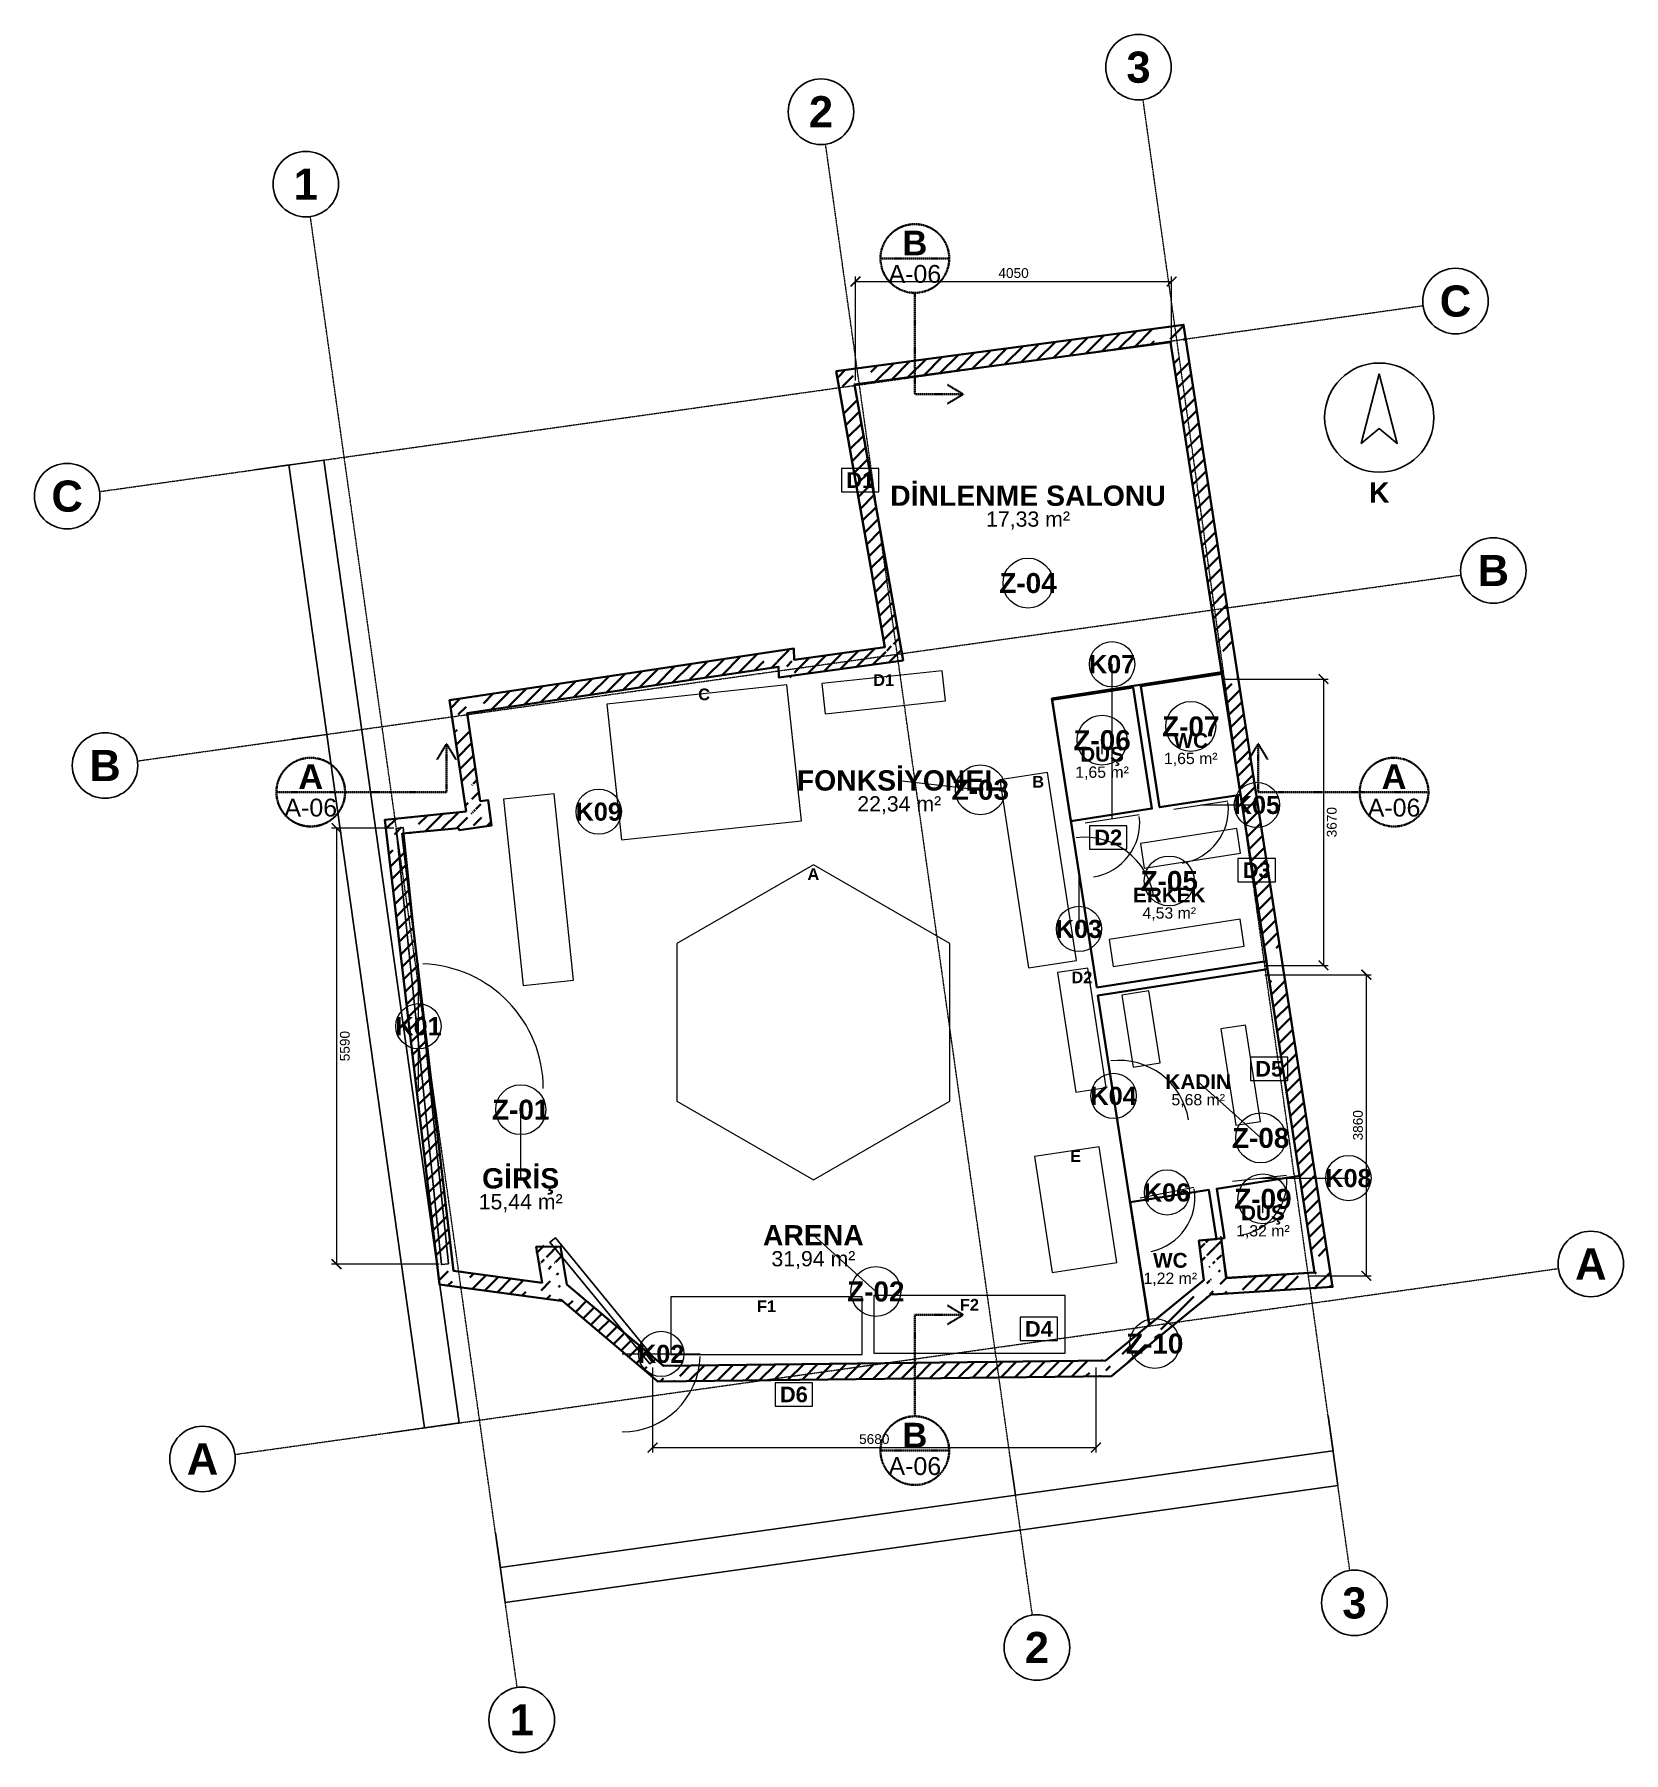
# Model space of a CAD drawing. Header units: millimetres. Extents: x -4681 to 15681, y -5011 to 17012.
import ezdxf
from ezdxf.enums import TextEntityAlignment as Align

# ---------------------------------------------------------------- set-up
doc = ezdxf.new("R2010")
doc.units = ezdxf.units.MM
doc.linetypes.add('DASHDOT', pattern=[3.556, 2.54, -0.508, 0, -0.508])
for name, color, linetype, lineweight in [('A-CEPHE', 5, 'Continuous', 25), ('A-DUVAR-MEVCUT', 8, 'Continuous', 35), ('A-DUVAR-YENI', 1, 'Continuous', 35), ('A-EKIPMAN', 9, 'Continuous', 18), ('A-KAPI', 8, 'Continuous', 18), ('A-KESIT-HAT', 1, 'DASHDOT', 35), ('A-MAHAL', 250, 'Continuous', 18), ('A-MOBILYA', 9, 'Continuous', 18), ('A-YAZI', 7, 'Continuous', 13), ('G-AKS-BALON', 8, 'Continuous', 25), ('G-AKS-HAT', 8, 'DASHDOT', 18), ('G-KUZEY', 7, 'Continuous', 25), ('G-OLCU', 7, 'Continuous', 13), ('G-OLCU-ZINCIR', 7, 'Continuous', 13)]:
    doc.layers.add(name, color=color, linetype=linetype, lineweight=lineweight)
doc.styles.add('GYM', font='arial.ttf')
doc.styles.add('GYM-B', font='arialbd.ttf')
doc.styles.add('OpenSansCondensed-Light', font='OpenSansCondensed-Light.ttf')
doc.dimstyles.new('EZDXF', dxfattribs={"dimtxt": 0.25, "dimasz": 0.175, "dimexe": 0.375, "dimexo": 0.125, "dimgap": 0.1, "dimtad": 1, "dimlfac": 100, "dimzin": 12, "dimdsep": 46, "dimtxsty": 'OpenSansCondensed-Light', "dimblk": 'ARCHTICK', "dimcen": 2.5, "dimazin": 3, "dimtfac": 0.5, "dimtmove": 2, "dimatfit": 3, "dimarcsym": 0})
doc.dimstyles.new('GYM-50', dxfattribs={"dimscale": 50, "dimtxt": 2.5, "dimasz": 2.5, "dimexe": 1.25, "dimexo": 1.5, "dimgap": 0.9, "dimtad": 1, "dimdec": 0, "dimtxsty": 'GYM', "dimblk": 'ARCHTICK', "dimcen": 2.5, "dimclrd": 7, "dimclre": 7, "dimclrt": 7, "dimazin": 3, "dimtfac": 1, "dimtmove": 0, "dimatfit": 3, "dimlwd": 18, "dimlwe": 13, "dimarcsym": 0})

# ---------------------------------------------------------------- blocks, each defined once
blk = doc.blocks.new('G_KUZEY')
blk.add_lwpolyline([(0, 560), (-230, -330), (0, -140), (230, -330)], close=True)
blk.add_circle((0, 0), 700)
at = {"style": 'GYM-B'}
blk.add_text('K', height=260, dxfattribs=at).set_placement((0, -960), align=Align.MIDDLE_CENTER)
blk = doc.blocks.new('_ARCHTICK')
at = {"color": 0, "linetype": 'ByBlock', "const_width": 0.15}
blk.add_lwpolyline([(-0.5, -0.5), (0.5, 0.5)], dxfattribs=at)

msp = doc.modelspace()

# ---------------------------------------------------------------- hatches: boundary and pattern name
at = {"layer": 'A-DUVAR-MEVCUT'}
h = msp.add_hatch(dxfattribs=at)
h.set_pattern_fill('ANSI31', scale=40)
h.paths.add_polyline_path([(755.9, 6839.6), (760.1, 6814), (957.4615, 6846.37962), (953.2615, 6871.97962)])
h.paths.add_polyline_path([(970.1, 6843.47545), (760.1, 6814), (755.9, 6839.6), (550.1, 6819.23615), (550.1, 7020.21287), (588.37327, 7024), (970.1, 7024)])
h.paths.add_polyline_path([(760.1, 6814), (1177.6, 6872.6), (1149.80064, 7070.65857), (732.30064, 7012.05857)])
h.paths.add_polyline_path([(1148.79926, 7082.6), (1177.6, 6872.6), (967.6, 6843.12455), (967.6, 7082.6)])
h.paths.add_polyline_path([(1177.6, 6872.6), (1133, 7197.8), (934.85479, 7170.6251), (979.45479, 6845.4251)])
h.paths.add_polyline_path([(998.71736, 7407.8), (1032.1, 7184.8), (1133, 7197.8), (1161.80074, 6987.8), (923, 6987.8), (923, 7407.8)])
h.paths.add_polyline_path([(1133, 7197.8), (1032.1, 7184.8), (1057.65684, 6986.4396), (1158.55684, 6999.4396)])
h.paths.add_polyline_path([(1000.66343, 7394.8), (1032.1, 7184.8), (1133, 7197.8), (1163.58364, 6974.8), (822.1, 6974.8), (822.1, 7047.12719), (850.06655, 7049.89447), (822.1, 7236.71433), (822.1, 7394.8)])
h.paths.add_polyline_path([(1032.1, 7184.8), (863.6, 8310.4), (665.80397, 8280.79034), (834.30397, 7155.19034)])
h.paths.add_polyline_path([(1073.6, 8341.83924), (863.6, 8310.4), (895.03657, 8100.4), (692.80804, 8100.4), (653.6, 8362.31433), (653.6, 8481.18967), (915.50741, 8520.4), (1073.6, 8520.4)])
h.paths.add_polyline_path([(863.6, 8310.4), (4855.3, 8908), (4825.68788, 9105.79566), (833.98788, 8508.19566)])
h.paths.add_polyline_path([(4645.3, 9078.78967), (4907.20741, 9118), (5050.72489, 9118), (5053.40565, 8996.24161), (5065.3, 8997.89562), (5065.3, 8795.97116), (4858.4, 8767.2), (4855.3, 8908), (4645.3, 8876.56076)])
h.paths.add_polyline_path([(4855.3, 8908), (4858.4, 8767.2), (5058.35154, 8771.60234), (5055.25154, 8912.40234)])
h.paths.add_polyline_path([(5068.4, 8977.2), (5068.4, 8796.40224), (4858.4, 8767.2), (4855.3, 8908), (4648.4, 8877.02487), (4648.4, 8977.2)])
h.paths.add_polyline_path([(4858.4, 8767.2), (6449.1, 8988.4), (6421.55341, 9186.49388), (4830.85341, 8965.29388)])
h.paths.add_polyline_path([(6412.11555, 9198.4), (6449.1, 8988.4), (6239.1, 8959.19776), (6239.1, 9198.4)])
h.paths.add_polyline_path([(6449.1, 8988.4), (5826, 12526.4), (5629.03136, 12491.71058), (6252.13136, 8953.71058)])
h.paths.add_polyline_path([(6036, 12554.40138), (5826, 12526.4), (5862.98445, 12316.4), (5659.90644, 12316.4), (5616, 12565.70346), (5616, 12700.16874), (5887.72105, 12736.4), (6036, 12736.4)])
h.paths.add_polyline_path([(5826, 12526.4), (9875.8, 13066.4), (9849.36597, 13264.64541), (5799.56597, 12724.64541)])
h.paths.add_polyline_path([(9908.3115, 12856.4), (9875.8, 13066.4), (9665.8, 13038.39862), (9665.8, 13240.16874), (9937.52105, 13276.4), (10045.67113, 13276.4), (10085.8, 13017.19747), (10085.8, 12856.4)])
h.paths.add_polyline_path([(9875.8, 13066.4), (10521.21197, 8897.52123), (10718.85739, 8928.12004), (10073.44542, 13096.99881)])
h.paths.add_polyline_path([(10553.73829, 8687.52123), (10521.21197, 8897.52123), (10488.70047, 9107.52123), (10691.0831, 9107.52123), (10718.85634, 8928.12685), (10731.21197, 8848.35507), (10731.21197, 8687.52123)])
h.paths.add_polyline_path([(10521.21197, 8897.52123), (11110.70061, 5091.60025), (11308.34393, 5122.21268), (10718.85528, 8928.13366)])
h.paths.add_polyline_path([(11143.22349, 4881.60025), (11110.70061, 5091.60025), (11078.17429, 5301.60025), (11280.55908, 5301.60025), (11308.34393, 5122.21268), (11320.70061, 5042.42563), (11320.70061, 4881.60025)])
h.paths.add_polyline_path([(11110.70061, 5091.60025), (11722.09975, 1143.79998), (11919.74355, 1174.40925), (11308.34442, 5122.20951)])
h.paths.add_polyline_path([(11512.09975, 1130.5534), (11722.09975, 1143.79998), (11689.57687, 1353.79998), (11891.96116, 1353.79998), (11932.09975, 1094.62537), (11932.09975, 956.64906), (11569.86991, 933.79998), (11512.09975, 933.79998)])
h.paths.add_polyline_path([(11722.09975, 1143.79998), (10588.6, 1072.3), (10601.19077, 872.69671), (11734.69052, 944.1967)])
h.paths.add_polyline_path([(10378.6, 1282.3), (10561.73131, 1282.3), (10588.6, 1072.3), (10798.6, 1085.54658), (10798.6, 885.14908), (10436.37017, 862.3), (10413.83831, 862.3), (10411.93809, 877.15172), (10393.83456, 862.3), (10378.6, 862.3)])
h.paths.add_polyline_path([(10588.6, 1072.3), (10524, 1577.2), (10325.61719, 1551.81769), (10390.21719, 1046.91769)])
h.paths.add_polyline_path([(10314, 1367.2), (10314, 1558.4237), (10524, 1577.2), (10550.86869, 1367.2)])
h.paths.add_polyline_path([(10524, 1577.2), (10238.8, 1551.7), (10256.61114, 1352.49467), (10541.81114, 1377.99467)])
h.paths.add_polyline_path([(10448.8, 1341.7), (10265.66869, 1341.7), (10238.8, 1551.7), (10448.8, 1570.4763)])
h.paths.add_polyline_path([(10238.8, 1551.7), (10303.4, 1046.8), (10501.78281, 1072.18231), (10437.18281, 1577.08231)])
h.paths.add_polyline_path([(10093.4, 874.52078), (10303.4, 1046.8), (10276.53131, 1256.8), (10513.4, 1256.8), (10513.4, 867.15896), (10414.0187, 860.89009), (10411.93809, 877.15172), (10362.7513, 836.8), (10093.4, 836.8)])
h.paths.add_polyline_path([(10303.4, 1046.8), (9540.39155, 420.84523), (9667.24235, 266.22027), (10430.25079, 892.17505)])
h.paths.add_polyline_path([(9330.39155, 248.48705), (9540.39155, 420.84523), (9750.39155, 593.12445), (9750.39155, 334.43399), (9667.25972, 266.23453), (9599.77378, 210.84523), (9330.39155, 210.84523)])
h.paths.add_polyline_path([(9540.39155, 420.84523), (9046.39991, 15.4), (9173.28544, -139.19645), (9667.27708, 266.24878)])
h.paths.add_polyline_path([(9256.39991, -70.97998), (9119.02362, -183.73201), (8836.39991, -187.16739), (8836.39991, 12.84738), (9046.39991, 15.4), (9256.39991, 187.75817)])
h.paths.add_polyline_path([(9046.39991, 15.4), (3378.1, -53.5), (3380.53088, -253.48523), (9048.83079, -184.58523)])
h.paths.add_polyline_path([(3588.1, -250.96216), (3305.96755, -254.39157), (3168.1, -137.88881), (3168.1, 123.95713), (3378.1, -53.5), (3588.1, -50.94738)])
h.paths.add_polyline_path([(3378.1, -53.5), (2141.7, 991.3), (2012.61127, 838.53842), (3249.01127, -206.26158)])
h.paths.add_polyline_path([(1931.7, 796.08633), (1931.7, 1201.3), (2106.4269, 1201.3), (2141.7, 991.3), (2351.7, 813.84287), (2351.7, 781.3), (2080.34632, 781.3), (2063.38451, 795.63331), (2065.78953, 781.3), (2040.70597, 781.3)])
h.paths.add_polyline_path([(2141.7, 991.3), (2059.9, 1478.3), (1862.66297, 1445.17066), (1944.46297, 958.17066)])
h.paths.add_polyline_path([(1849.9, 1268.3), (1849.9, 1473.66617), (2059.9, 1478.3), (2095.1731, 1268.3)])
h.paths.add_polyline_path([(2059.9, 1478.3), (1747.2, 1471.4), (1751.6121, 1271.44867), (2064.3121, 1278.34867)])
h.paths.add_polyline_path([(1957.2, 1261.4), (1782.43643, 1261.4), (1747.2, 1471.4), (1957.2, 1476.03383)])
h.paths.add_polyline_path([(1747.2, 1471.4), (1824.2, 1012.5), (2021.44265, 1045.59585), (1944.44265, 1504.49585)])
h.paths.add_polyline_path([(2034.2, 1222.5), (2034.2, 802.5), (1884.41791, 802.5), (1614.2, 839.15424), (1614.2, 1040.98586), (1824.2, 1012.5), (1788.96357, 1222.5)])
h.paths.add_polyline_path([(1824.2, 1012.5), (688.9, 1166.5), (662.01681, 968.315), (1797.31681, 814.315)])
h.paths.add_polyline_path([(664.28409, 1376.5), (688.9, 1166.5), (898.9, 1138.01414), (898.9, 956.5), (749.11791, 956.5), (508.31777, 989.16381), (478.9, 1240.12882), (478.9, 1376.5)])
h.paths.add_polyline_path([(688.9, 1166.5), (32.3, 6768), (-166.33998, 6744.7157), (490.26002, 1143.2157)])
h.paths.add_polyline_path([(242.3, 6788.77944), (32.3, 6768), (56.91591, 6558), (-144.45343, 6558), (-177.7, 6841.62882), (-177.7, 6948.19728), (123.49059, 6978), (242.3, 6978)])
h.paths.add_polyline_path([(32.3, 6768), (755.9, 6839.6), (736.20624, 7038.62803), (12.60624, 6967.02803)])
h.paths.add_polyline_path([(965.9, 6842.88594), (760.1, 6814), (755.9, 6839.6), (545.9, 6818.82056), (545.9, 7019.79728), (847.09059, 7049.6), (965.9, 7049.6)])

# ---------------------------------------------------------------- linework, layer by layer
at = {"layer": 'A-CEPHE'}
for points in [[(-44.75972, 6835.35588), (44.75972, 6844.64412), (624.75972, 1254.64412), (535.24028, 1245.35588)], [(3274.7883, 28.54425), (3205.2117, -28.54425), (1925.2117, 1531.45575), (1994.7883, 1588.54425)]]:
    msp.add_lwpolyline(points, close=True, dxfattribs=at)
at = {"layer": 'A-DUVAR-MEVCUT'}
for points in [[(850.06655, 7049.89447), (636.19468, 8478.58391), (5050.25338, 9139.41551), (5053.40565, 8996.24161), (6216.16446, 9157.93285), (5592.86181, 12697.08349), (10043.48371, 13290.52905), (10718.85634, 8928.12685), (11308.34393, 5122.21268), (11953.26152, 957.98393), (10414.0187, 860.89009), (10411.93809, 877.15172), (9667.25972, 266.23453), (9119.02362, -183.73201), (3305.96755, -254.39157), (2063.38451, 795.63331), (2066.37374, 777.81824), (508.31777, 989.16381), (-190.04858, 6946.9754)], [(755.9, 6839.6), (760.1, 6814), (1177.6, 6872.6), (1133, 7197.8), (1032.1, 7184.8), (863.6, 8310.4), (4855.3, 8908), (4858.4, 8767.2), (6449.1, 8988.4), (5826, 12526.4), (9875.8, 13066.4), (10521.21197, 8897.52123), (11110.70061, 5091.60025), (11722.09975, 1143.79998), (10588.6, 1072.3), (10524, 1577.2), (10238.8, 1551.7), (10303.4, 1046.8), (9540.39155, 420.84523), (9046.39991, 15.4), (3378.1, -53.5), (2141.7, 991.3), (2059.9, 1478.3), (1747.2, 1471.4), (1824.2, 1012.5), (688.9, 1166.5), (32.3, 6768)]]:
    msp.add_lwpolyline(points, close=True, dxfattribs=at)
at = {"layer": 'A-DUVAR-YENI'}
for points in [[(8930.5, 4795.6), (11104.4, 5132.3), (10530.7, 8838.2), (8357, 8498.9)], [(10533.7597, 8818.43543), (10774.09896, 7265.92841), (9736.47089, 7105.29612), (9496.13163, 8657.80313)], [(8359.63796, 8481.86573), (9397.30877, 8642.50464), (9637.64804, 7089.99763), (8600.06013, 6929.37155)], [(9603.6, 472.7), (10303.4, 1046.8), (10238.8, 1551.7), (10524, 1577.2), (10588.6, 1072.3), (11722.1, 1143.8), (11119.9, 5032.3), (8946.3, 4695.3)], [(10558.66058, 1306.30024), (10524, 1577.2), (10518.6784, 1598.06857), (10541.29725, 1580.38314), (10565.99976, 1584.22839), (10467.44979, 2217.32911), (11530.22557, 2382.76331), (11722.1, 1143.8), (10595.02255, 1072.70513)], [(10303.4, 1046.8), (9634.05044, 497.68085), (9600.5238, 492.46201), (9358.88817, 2044.76779), (10368.63975, 2201.94811), (10466.6872, 1572.07561), (10238.8, 1551.7)]]:
    msp.add_lwpolyline(points, close=True, dxfattribs=at)
at = {"layer": 'A-EKIPMAN'}
for points in [[(6991.3334, 8468.45876), (6949.89041, 8856.25055), (5408.6666, 8691.54124), (5450.10959, 8303.74945)], [(4960.45095, 8673.31202), (2653.58692, 8426.77938), (2839.54905, 6686.68798), (5146.41308, 6933.22062)], [(8301.8949, 7552.8534), (7689.02869, 7459.07169), (8058.1051, 5047.1466), (8670.97131, 5140.92831)], [(5300, 6369.88661), (3550.72689, 5359.9433), (3550.72689, 3340.0567), (5300, 2330.11339), (7049.27311, 3340.0567), (7049.27311, 5359.9433)], [(8815.52917, 5045.57862), (8430.01656, 4986.5869), (8664.47083, 3454.42138), (9049.98344, 3513.4131)], [(9188.61305, 1272.15913), (8961.72182, 2754.89996), (8131.38695, 2627.84087), (8358.27818, 1145.10004)], [(5925, 90), (5925, 830), (3475, 830), (3475, 90)], [(8525, 110), (8525, 850), (6075, 850), (6075, 110)]]:
    msp.add_lwpolyline(points, close=True, dxfattribs=at)
at = {"layer": 'A-KAPI'}
for p, q in [((9917.12007, 7082.45496), (10608.87993, 7189.54504)), ((8781.12007, 6906.45496), (9472.87993, 7013.54504)), ((8771.84363, 5822.29723), (8634.15637, 6711.70277)), ((240, 3500), (240, 5100)), ((9215.84363, 2962.29723), (9078.15637, 3851.70277)), ((9487.90509, 2099.81993), (10174.09491, 2238.18007)), ((10668.18123, 2313.98587), (11363.81877, 2392.01413)), ((2850, 100), (3850, 100))]:
    msp.add_line(p, q, dxfattribs=at)
for centre, radius, start, end in [((9917.12007, 7082.45496), 700, -81.2, 6.8), ((8781.12007, 6906.45496), 700, -81.2, 6.8), ((8771.84363, 5822.29723), 900, 8.8, 96.8), ((240, 3500), 1600, 0, 88), ((9215.84363, 2962.29723), 900, 8.8, 96.8), ((9487.90509, 2099.81993), 700, -78.6, 9.4), ((10668.18123, 2313.98587), 700, -83.6, 4.4), ((2850, 100), 1000, -90, -2)]:
    msp.add_arc(centre, radius, start, end, dxfattribs=at)
at = {"layer": 'A-KESIT-HAT'}
for p, q in [((6160, 14140), (7040, 14140)), ((6600, 13700), (6600, 12400)), ((6600, 12400), (7220, 12400)), ((7220, 12400), (7020, 12520)), ((7220, 12400), (7020, 12280)), ((600, 7920), (480, 7720)), ((600, 7300), (600, 7920)), ((600, 7920), (720, 7720)), ((11000, 7920), (10880, 7720)), ((11000, 7300), (11000, 7920)), ((11000, 7920), (11120, 7720)), ((-1580, 7300), (-700, 7300)), ((-700, 7300), (600, 7300)), ((12300, 7300), (11000, 7300)), ((12300, 7300), (13180, 7300)), ((7220, 600), (7020, 720)), ((6600, -700), (6600, 600)), ((6600, 600), (7220, 600)), ((7220, 600), (7020, 480)), ((6160, -1140), (7040, -1140))]:
    msp.add_line(p, q, dxfattribs=at)
for centre in [(6600, 14140), (-1140, 7300), (12740, 7300), (6600, -1140)]:
    msp.add_circle(centre, 440, dxfattribs=at)
at = {"layer": 'A-MAHAL'}
for p, q in [((9127, 6960), (9127, 8940)), ((8998.66203, 7785.93168), (8998.66203, 7965.93168)), ((10135.11529, 7961.86577), (10135.11529, 8141.86577)), ((6400, 7450), (7439.23048, 7330)), ((2550, 7050), (2550, 7050)), ((10263, 7136), (10983, 7136)), ((8703, 6267), (8703, 5547)), ((9859.90516, 5981.42476), (9859.90516, 6161.42476)), ((240, 4300), (240, 4300)), ((10231.05136, 3588.43966), (11031.05136, 2868.43966)), ((9147, 3407), (9147, 3407)), ((1550, 2350), (1550, 3230)), ((11016, 2353), (12156, 2353)), ((9831, 2169), (9831, 2169)), ((11059.72246, 1907.69884), (11059.72246, 2087.69884)), ((5300, 1620), (6100, 900)), ((3350, 100), (3350, 100))]:
    msp.add_line(p, q, dxfattribs=at)
for points in [[(5660, 11150), (6140, 11150), (6140, 11450), (5660, 11450)], [(8837.46134, 6570), (9317.46134, 6570), (9317.46134, 6870), (8837.46134, 6870)], [(10740, 6150), (11220, 6150), (11220, 6450), (10740, 6450)], [(10900, 3604.92268), (11380, 3604.92268), (11380, 3904.92268), (10900, 3904.92268)], [(7950, 270), (8430, 270), (8430, 570), (7950, 570)], [(4810, -570), (5290, -570), (5290, -270), (4810, -270)]]:
    msp.add_lwpolyline(points, close=True, dxfattribs=at)
for centre, radius in [((8050, 9980), 320), ((9127, 8940), 290), ((10135.11529, 8141.86577), 320), ((8998.66203, 7965.93168), 320), ((7439.23048, 7330), 320), ((2550, 7050), 290), ((10983, 7136), 290), ((9859.90516, 6161.42476), 320), ((8703, 5547), 290), ((240, 4300), 290), ((1550, 3230), 320), ((9147, 3407), 290), ((11031.05136, 2868.43966), 320), ((12156, 2353), 290), ((9831, 2169), 290), ((11059.72246, 2087.69884), 320), ((6100, 900), 320), ((9673.01863, 232.83984), 320), ((3350, 100), 290)]:
    msp.add_circle(centre, radius, dxfattribs=at)
at = {"layer": 'A-MOBILYA'}
for points in [[(1977.78546, 7277.39803), (1331.34623, 7209.45452), (1582.21454, 4822.60197), (2228.65377, 4890.54548)], [(9489.35099, 6642.46888), (9538.32954, 6326.23938), (10773.60105, 6517.56185), (10724.6225, 6833.79135)], [(9088.02588, 5411.53909), (9141.59617, 5065.66307), (10821.56543, 5325.86162), (10767.99514, 5671.73765)], [(9599.46699, 4752.47771), (9253.63184, 4698.64419), (9397.44426, 3774.77028), (9743.27941, 3828.60381)], [(10836.46976, 4315.03583), (10520.27762, 4265.81661), (10712.54022, 3030.69107), (11028.73235, 3079.91029)]]:
    msp.add_lwpolyline(points, close=True, dxfattribs=at)
at = {"layer": 'G-AKS-BALON'}
for centre in [(9465.50993, 16592.49282), (5397.82498, 16020.81698), (-1203.03989, 15093.12592), (13526.91556, 13594.11197), (-4260.93918, 11094.19201), (14012.17862, 10141.28591), (-3775.67612, 7641.36596), (15261.38468, 1252.72295), (-2526.47006, -1247.19701), (12231.91446, -3091.49818), (8164.22951, -3663.17402), (1563.36464, -4590.86508)]:
    msp.add_circle(centre, 420, dxfattribs=at)
at = {"layer": 'G-AKS-HAT'}
for p, q in [((12173.46176, -2675.58559), (9523.96264, 16176.58023)), ((8105.77681, -3247.26143), (5456.27769, 15604.90439)), ((1504.91193, -4174.95249), (-1144.58719, 14677.21333)), ((-3845.02659, 11152.64471), (13111.00298, 13535.65926)), ((-3359.76353, 7699.81866), (13596.26603, 10082.83321)), ((-2110.55747, -1188.7443), (14845.47209, 1194.27024))]:
    msp.add_line(p, q, dxfattribs=at)

# ---------------------------------------------------------------- block references
at = {"layer": 'G-KUZEY'}
msp.add_blockref('G_KUZEY', (12550, 12100), dxfattribs=at)

# ---------------------------------------------------------------- texts
at = {"layer": 'A-EKIPMAN', "style": 'GYM-B'}
for s, p in [('D1', (6200, 8736.25055)), ('C', (3900, 8553.31202)), ('B', (8180, 7432.8534)), ('A', (5300, 6249.88661)), ('D2', (8740, 4925.57862)), ('E', (8660, 2634.89996)), ('F1', (4700, 710)), ('F2', (7300, 730))]:
    msp.add_text(s, height=150, dxfattribs=at).set_placement(p, align=Align.MIDDLE_CENTER)
at = {"layer": 'A-KESIT-HAT'}
for s, height, style, p in [('B', 316.8, 'GYM-B', (6600, 14338)), ('A-06', 228.8, 'GYM', (6600, 13942)), ('A', 316.8, 'GYM-B', (-1140, 7498)), ('A', 316.8, 'GYM-B', (12740, 7498)), ('A-06', 228.8, 'GYM', (-1140, 7102)), ('A-06', 228.8, 'GYM', (12740, 7102)), ('B', 316.8, 'GYM-B', (6600, -942)), ('A-06', 228.8, 'GYM', (6600, -1338))]:
    msp.add_text(s, height=height, dxfattribs=dict(at, style=style)).set_placement(p, align=Align.MIDDLE_CENTER)
at = {"layer": 'A-MAHAL', "style": 'GYM-B'}
for s, height, p in [('D1', 200, (5900, 11300)), ('Z-04', 256, (8050, 9980)), ('K07', 232, (9127, 8940)), ('Z-07', 256, (10135.11529, 8141.86577)), ('Z-06', 256, (8998.66203, 7965.93168)), ('Z-03', 256, (7439.23048, 7330)), ('K09', 232, (2550, 7050)), ('K05', 232, (10983, 7136)), ('D2', 200, (9077.46134, 6720)), ('D3', 200, (10980, 6300)), ('Z-05', 256, (9859.90516, 6161.42476)), ('K03', 232, (8703, 5547)), ('K01', 232, (240, 4300)), ('D5', 200, (11140, 3754.92268)), ('K04', 232, (9147, 3407)), ('Z-01', 256, (1550, 3230)), ('Z-08', 256, (11031.05136, 2868.43966)), ('K08', 232, (12156, 2353)), ('K06', 232, (9831, 2169)), ('Z-09', 256, (11059.72246, 2087.69884)), ('Z-02', 256, (6100, 900)), ('D4', 200, (8190, 420)), ('Z-10', 256, (9673.01863, 232.83984)), ('K02', 232, (3350, 100)), ('D6', 200, (5050, -420))]:
    msp.add_text(s, height=height, dxfattribs=at).set_placement(p, align=Align.MIDDLE_CENTER)
at = {"layer": 'A-YAZI'}
for s, height, style, p in [('DİNLENME SALONU', 260, 'GYM-B', (8050, 11100)), ('17,33 m²', 195, 'GYM', (8050, 10800)), ('WC', 190, 'GYM-B', (10135.11529, 7961.86577)), ('DUŞ', 190, 'GYM-B', (8998.66203, 7785.93168)), ('1,65 m²', 145, 'GYM', (10135.11529, 7731.86577)), ('FONKSİYONEL', 260, 'GYM-B', (6400, 7450)), ('1,65 m²', 145, 'GYM', (8998.66203, 7555.93168)), ('22,34 m²', 195, 'GYM', (6400, 7150)), ('ERKEK', 190, 'GYM-B', (9859.90516, 5981.42476)), ('4,53 m²', 145, 'GYM', (9859.90516, 5751.42476)), ('KADIN', 190, 'GYM-B', (10231.05136, 3588.43966)), ('5,68 m²', 145, 'GYM', (10231.05136, 3358.43966)), ('GİRİŞ', 260, 'GYM-B', (1550, 2350)), ('15,44 m²', 195, 'GYM', (1550, 2050)), ('DUŞ', 190, 'GYM-B', (11059.72246, 1907.69884)), ('ARENA', 260, 'GYM-B', (5300, 1620)), ('1,32 m²', 145, 'GYM', (11059.72246, 1677.69884)), ('31,94 m²', 195, 'GYM', (5300, 1320)), ('WC', 190, 'GYM-B', (9873.01863, 1299.25)), ('1,22 m²', 145, 'GYM', (9873.01863, 1069.25))]:
    msp.add_text(s, height=height, dxfattribs=dict(at, style=style)).set_placement(p, align=Align.MIDDLE_CENTER)
at = {"layer": 'G-AKS-BALON', "style": 'GYM-B'}
for s, p in [('3', (9465.50993, 16592.49282)), ('2', (5397.82498, 16020.81698)), ('1', (-1203.03989, 15093.12592)), ('C', (13526.91556, 13594.11197)), ('C', (-4260.93918, 11094.19201)), ('B', (14012.17862, 10141.28591)), ('B', (-3775.67612, 7641.36596)), ('A', (15261.38468, 1252.72295)), ('A', (-2526.47006, -1247.19701)), ('3', (12231.91446, -3091.49818)), ('2', (8164.22951, -3663.17402)), ('1', (1563.36464, -4590.86508))]:
    msp.add_text(s, height=399, dxfattribs=at).set_placement(p, align=Align.MIDDLE_CENTER)

# ---------------------------------------------------------------- dimensions: what is measured, and where the dimension line sits
at = {"layer": 'G-OLCU'}
for base, p1, p2 in [((5840, 13845), (5840, 12500), (9890, 12990)), ((3240, -1100), (3240, 0), (8920, 0))]:
    msp.add_linear_dim(base=base, p1=p1, p2=p2, dimstyle='GYM-50', dxfattribs=at).render()
for base, p1, p2 in [((11835, 8750), (10470, 8750), (11000, 5080)), ((-810, 6840), (0, 6840), (580, 1250)), ((12385, 1100), (11560, 1100), (11010, 4960))]:
    msp.add_linear_dim(base=base, p1=p1, p2=p2, angle=90, dimstyle='GYM-50', dxfattribs=at).render()
at = {"layer": 'G-OLCU-ZINCIR'}
for base, p1, p2, angle in [((761.21992, -785.14231), (-130.02134, -910.3981), (-1864.49045, 11430.99092), 98), ((-933.60676, 8040.79276), (-1379.2274, 7978.16486), (-1864.49045, 11430.99092), 98), ((315.599294, -847.770206), (-130.021337, -910.398102), (-1379.227396, 7978.164864), 98), ((1351.82152, -3085.65762), (1226.56573, -2194.41635), (11895.11555, -695.04946), 8), ((7890.0585, -1712.34593), (7827.43061, -1266.72529), (11895.11555, -695.04946), 8), ((1289.19363, -2640.03698), (1226.56573, -2194.41635), (7827.43061, -1266.72529), 8)]:
    msp.add_linear_dim(base=base, p1=p1, p2=p2, angle=angle, dimstyle='EZDXF', dxfattribs=at).render()

doc.saveas('drawing.dxf')
